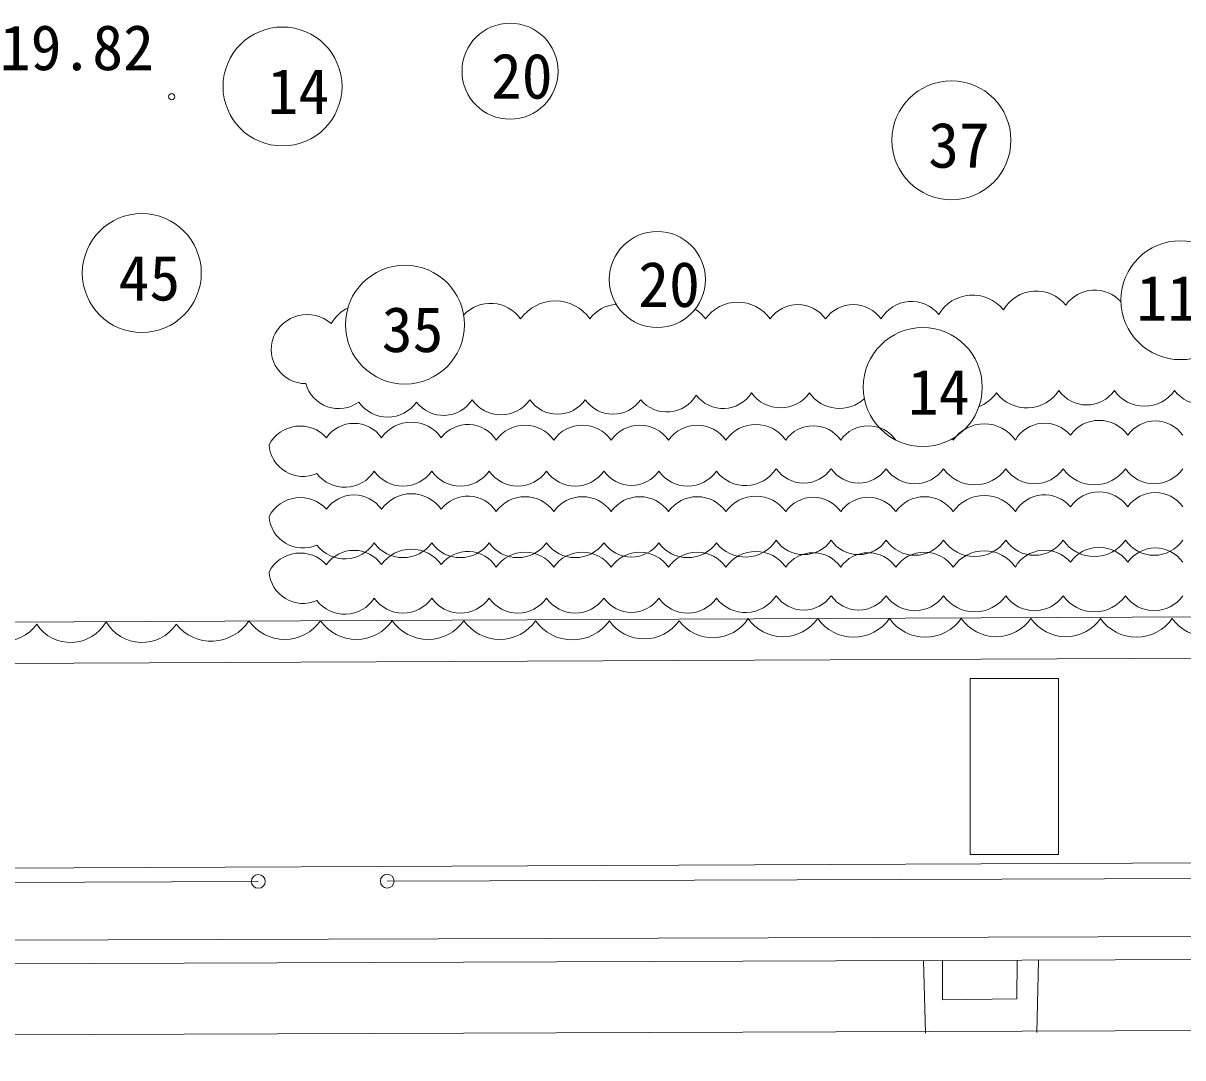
# Model space of a CAD drawing. Units: millimetres, scale not verified. Extents: x 0 to 420500, y 0 to 297000.
# Drawn here: x 103536 to 111979, y 37821 to 45356 of the extents above; entities that cross this region are included whole.
import ezdxf
from ezdxf.enums import TextEntityAlignment as Align

# ---------------------------------------------------------------- set-up
doc = ezdxf.new("R2010")
doc.units = ezdxf.units.MM
doc.header["$LTSCALE"] = 500
for name, color, linetype, lineweight in [('0-1公園内現況', 7, 'Continuous', 13), ('0-4樹木', 3, 'Continuous', 13), ('0-5樹木番号(名称)', 3, 'Continuous', 13), ('0-E公園外(道路など)', 7, 'Continuous', 13)]:
    doc.layers.add(name, color=color, linetype=linetype, lineweight=lineweight)
doc.styles.add('ＭＳ ゴシック', font='')
doc.styles.get('ＭＳ ゴシック').set_extended_font_data('MS Gothic')

msp = doc.modelspace()

# ---------------------------------------------------------------- linework, layer by layer
at = {"layer": '0-1公園内現況'}
for p, q in [((173703, 41306.1), (70352.2, 40846.6)), ((179139.7, 41030.2), (49838.8, 40455.5))]:
    msp.add_line(p, q, dxfattribs=at)
msp.add_circle((104616.7, 44820.2), 22.3, dxfattribs=at)
for centre, radius, start, end in [((103385.8, 41162.8), 309.9, 213.36375, 323.36375), ((103881.2, 41142), 296.3, 213.63379, 330.67499), ((104400.5, 41146.5), 300.8, 209.8416, 325.89176), ((104905.1, 41181.1), 326.4, 218.50766, 327.1017), ((105440.2, 41186.6), 318.6, 215, 325), ((105962.2, 41186.6), 318.6, 215, 325), ((106484.3, 41186.6), 318.6, 215, 325), ((107006.3, 41186.6), 318.6, 215, 325), ((107535.6, 41191.6), 327.5, 215, 325), ((108057.7, 41181.5), 309.8, 215, 325), ((108557.2, 41185), 305.4, 216.40362, 327.26399), ((109067.9, 41197.6), 309.8, 215, 325), ((109582.7, 41202.6), 318.6, 215, 325), ((110104.7, 41202.7), 318.6, 215, 325), ((110619.5, 41197.6), 309.8, 215, 325), ((111127.1, 41197.6), 309.8, 215, 325), ((111641.9, 41202.7), 318.6, 215, 325), ((112156.7, 41197.6), 309.8, 215, 325)]:
    msp.add_arc(centre, radius, start, end, dxfattribs=at)
at = {"layer": '0-4樹木'}
for centre, radius in [((107080.8, 45006.6), 349.8), ((105424, 44895.3), 433.2), ((110294.7, 44503.3), 433.2), ((104399.6, 43536.4), 433.2), ((108153.3, 43489.3), 349.8), ((111962.5, 43338.9), 433.2), ((106315.6, 43160.6), 433.2), ((110086.2, 42705.9), 433.2)]:
    msp.add_circle(centre, radius, dxfattribs=at)
for centre, radius, start, end in [((110912.4, 43127.1), 278, 39.23453, 149.23453), ((111338, 43155.7), 256.7, 41.7592, 145), ((106938.6, 43048.9), 267, 35, 137.08338), ((107409.7, 43025.4), 308.1, 35, 145), ((108738.8, 43037.1), 287.5, 35, 145), ((110003.9, 43071.6), 257.6, 39.57187, 149.57187), ((110449.7, 43087.6), 288.3, 39.08376, 149.08376), ((105602.8, 42970.7), 264, 48.49001, 158.49001), ((106041.9, 43008.5), 308.8, 117.35127, 148.81234), ((107863.9, 43060.7), 246.5, 92.12472, 145), ((108284.5, 43048.9), 267, 35, 57.32754), ((109176.2, 43060.7), 246.5, 35, 145), ((109580, 43060.7), 246.5, 35, 145), ((105592.7, 42981.8), 250.6, 160.00355, 270.00355), ((105833.3, 42799.4), 250.1, 195.829, 305.829), ((108222.3, 42771.7), 247.3, 219.76153, 329.76153), ((108631.9, 42796.9), 246.7, 217.38486, 327.38486), ((109050, 42811.2), 256.7, 215, 325), ((109479, 42817.1), 267, 215, 313.04064), ((110395.9, 42823), 277.3, 291.05922, 325), ((110844.3, 42831.4), 277.5, 217.12014, 327.12014), ((111279.2, 42822.1), 246.5, 215, 325), ((111699.8, 42833.9), 267, 215, 325), ((112122.9, 42836.4), 256.9, 217.28958, 327.28958), ((106189.9, 42743.9), 256.7, 215, 325), ((106596.2, 42746.4), 246.7, 217.38488, 327.38488), ((107014.3, 42760.7), 256.7, 215, 325), ((107426.5, 42754.9), 246.5, 215, 325), ((107830.3, 42754.9), 246.5, 215, 325), ((105553.2, 42164.9), 257.1, 42.12187, 152.12187), ((105944.2, 42197.2), 244.5, 35, 145), ((106362.2, 42185), 265.8, 35, 145), ((106774.2, 42188.4), 244.8, 32.51143, 142.51143), ((107189.6, 42173.6), 255.2, 35, 145), ((107607.6, 42173.6), 255.2, 35, 145), ((108025.6, 42173.6), 255.2, 35, 145), ((108443.7, 42173.6), 255.2, 35, 145), ((108870.4, 42167.5), 265.8, 35, 145), ((109288.4, 42179.7), 244.5, 35, 145), ((109689, 42179.7), 244.5, 35, 145), ((110533.8, 42161.4), 276.4, 35, 145), ((110972.7, 42197.2), 245.4, 39.96783, 149.96783), ((111369.8, 42208.5), 255.2, 35, 145), ((111779.1, 42214.6), 244.5, 35, 145), ((110098.3, 42173.6), 255.2, 144.98868, 145), ((110098.3, 42173.6), 255.2, 35, 37.6243), ((105573.2, 42302.7), 247.9, 184.04743, 294.04743), ((105877.2, 42231.3), 255.4, 217.38461, 327.38461), ((106301.3, 42240), 255.2, 215, 325), ((106719.3, 42240), 255.2, 215, 325), ((107137.3, 42240), 255.2, 215, 325), ((107555.4, 42240), 255.2, 215, 325), ((107964.7, 42233.9), 244.5, 215, 325), ((108374, 42240), 255.2, 215, 325), ((108794.6, 42254.8), 266, 217.28973, 327.28973), ((109218.7, 42251.3), 244.5, 215, 325), ((109619.4, 42251.3), 244.5, 215, 325), ((110028.7, 42257.4), 255.2, 215, 325), ((110464.1, 42269.6), 276.4, 215, 325), ((110899.5, 42257.4), 255.2, 215, 325), ((111335, 42269.6), 276.4, 215, 325), ((111770.4, 42257.4), 255.2, 215, 325), ((105553.2, 41643.6), 257.1, 42.12187, 152.12187), ((105944.2, 41675.8), 244.5, 35, 145), ((106362.2, 41663.6), 265.8, 35, 145), ((106774.2, 41667.1), 244.8, 32.51143, 142.51143), ((107189.6, 41652.3), 255.2, 35, 145), ((107607.6, 41652.3), 255.2, 35, 145), ((108025.6, 41652.3), 255.2, 35, 145), ((108443.7, 41652.3), 255.2, 35, 145), ((108870.4, 41646.2), 265.8, 35, 145), ((109288.4, 41658.4), 244.5, 35, 145), ((109689, 41658.4), 244.5, 35, 145), ((110098.3, 41652.3), 255.2, 35, 145), ((110533.8, 41640.1), 276.4, 35, 145), ((110972.7, 41675.8), 245.4, 39.96783, 149.96783), ((111369.8, 41687.2), 255.2, 35, 145), ((111779.1, 41693.3), 244.5, 35, 145), ((105573.2, 41781.4), 247.9, 184.04743, 294.04743), ((105877.2, 41710), 255.4, 217.38461, 327.38461), ((106301.3, 41718.7), 255.2, 215, 325), ((106719.3, 41718.7), 255.2, 215, 325), ((107137.3, 41718.7), 255.2, 215, 325), ((107555.4, 41718.7), 255.2, 215, 325), ((107964.7, 41712.6), 244.5, 215, 325), ((108374, 41718.7), 255.2, 215, 325), ((108794.6, 41733.5), 266, 217.28973, 327.28973), ((109218.7, 41730), 244.5, 215, 325), ((109619.4, 41730), 244.5, 215, 325), ((110028.7, 41736.1), 255.2, 215, 325), ((110464.1, 41748.3), 276.4, 215, 325), ((110899.5, 41736.1), 255.2, 215, 325), ((111335, 41748.3), 276.4, 215, 325), ((111770.4, 41736.1), 255.2, 215, 325), ((105553.2, 41240), 257.1, 42.12187, 152.12187), ((105944.2, 41272.3), 244.5, 35, 145), ((106362.2, 41260.1), 265.8, 35, 145), ((106774.2, 41263.5), 244.8, 32.51143, 142.51143), ((107189.6, 41248.7), 255.2, 35, 145), ((107607.6, 41248.7), 255.2, 35, 145), ((108025.6, 41248.7), 255.2, 35, 145), ((108443.7, 41248.7), 255.2, 35, 145), ((108870.4, 41242.6), 265.8, 35, 145), ((109288.4, 41254.8), 244.5, 35, 145), ((109689, 41254.8), 244.5, 35, 145), ((110098.3, 41248.7), 255.2, 35, 145), ((110533.8, 41236.5), 276.4, 35, 145), ((110972.7, 41272.3), 245.4, 39.96783, 149.96783), ((111369.8, 41283.6), 255.2, 35, 145), ((111779.1, 41289.7), 244.5, 35, 145), ((105573.2, 41377.8), 247.9, 184.04743, 294.04743), ((105877.2, 41306.4), 255.4, 217.38461, 327.38461), ((106301.3, 41315.1), 255.2, 215, 325), ((106719.3, 41315.1), 255.2, 215, 325), ((107137.3, 41315.1), 255.2, 215, 325), ((107555.4, 41315.1), 255.2, 215, 325), ((107964.7, 41309), 244.5, 215, 325), ((108374, 41315.1), 255.2, 215, 325), ((108794.6, 41329.9), 266, 217.28973, 327.28973), ((109218.7, 41326.4), 244.5, 215, 325), ((109619.4, 41326.4), 244.5, 215, 325), ((110028.7, 41332.5), 255.2, 215, 325), ((110464.1, 41344.7), 276.4, 215, 325), ((110899.5, 41332.5), 255.2, 215, 325), ((111335, 41344.7), 276.4, 215, 325), ((111770.4, 41332.5), 255.2, 215, 325)]:
    msp.add_arc(centre, radius, start, end, dxfattribs=at)
at = {"layer": '0-E公園外(道路など)'}
for p, q in [((87283.2, 39136.4), (207096.7, 39633.2)), ((102262.6, 39093.3), (105247.9, 39105.5)), ((106187, 39107.5), (112155.3, 39127)), ((176170.9, 38903.8), (50831, 38513.1)), ((50833.8, 38329.7), (179247, 38760.6)), ((110091.1, 38528.5), (110105.7, 38001.2)), ((110230.4, 38529), (110230.5, 38243.2)), ((110769.9, 38250.5), (110773.5, 38530.8)), ((110927.7, 38531.3), (110916.6, 38004.1)), ((56503, 37820.6), (179036.6, 38256)), ((110230.5, 38243.2), (110769.9, 38250.5))]:
    msp.add_line(p, q, dxfattribs=at)
msp.add_lwpolyline([(110430.5, 39302.6), (111074.2, 39302.6), (111074.2, 40582.7), (110430.5, 40582.7)], close=True, dxfattribs=at)
for centre in [(105247.9, 39105.5), (106187, 39107.5)]:
    msp.add_circle(centre, 50.3, dxfattribs=at)

# ---------------------------------------------------------------- texts
at = {"layer": '0-1公園内現況', "style": 'ＭＳ ゴシック'}
msp.add_text('19.82', height=329.9, dxfattribs=at).set_placement((103926.7, 45179.1), align=Align.MIDDLE_CENTER)
at = {"layer": '0-5樹木番号(名称)', "style": 'ＭＳ ゴシック'}
for s, p in [('20', (107166.2, 44971.6)), ('14', (105539.5, 44860.3)), ('37', (110350.2, 44468.3)), ('45', (104455, 43501.4)), ('20', (108238.8, 43454.3)), ('118', (111978.2, 43353.8)), ('35', (106371.1, 43125.6)), ('14', (110201.7, 42670.9))]:
    msp.add_text(s, height=329.9, dxfattribs=at).set_placement(p, align=Align.MIDDLE_CENTER)

doc.saveas('drawing.dxf')
